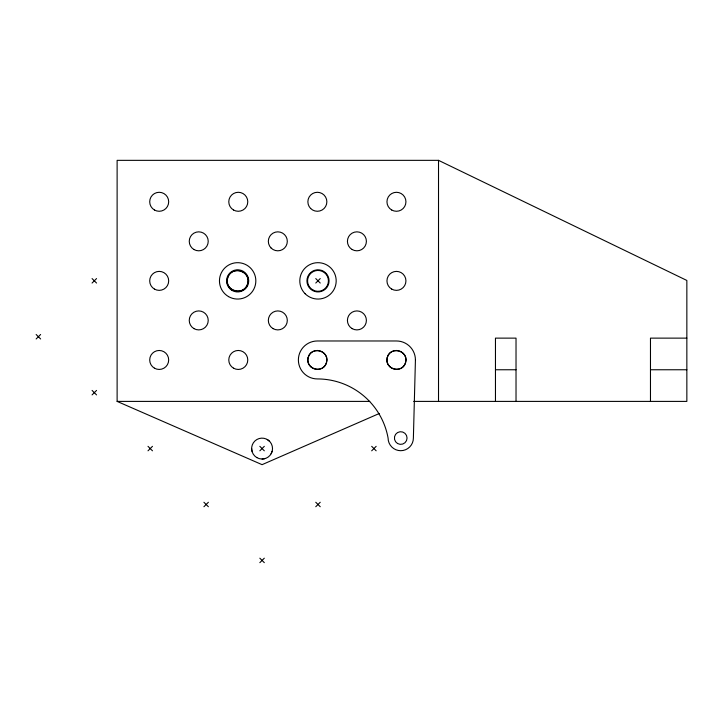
<?xml version="1.0" encoding="UTF-8"?>
<svg xmlns="http://www.w3.org/2000/svg" width="723" height="723" viewBox="0 0 723 723"><rect width="100%" height="100%" fill="white"/><g stroke="black" fill="none" stroke-linecap="round" stroke-linejoin="round"><path stroke-width="1.08" d="M271.116 453.791L272.155 451.279M36.15 338.97L40.624 334.496M92.074 283.045L96.548 278.572M92.074 394.894L96.548 390.42M147.998 450.809L152.472 446.335M315.761 283.045L320.235 278.572M203.913 506.733L208.387 502.259M259.837 450.809L264.311 446.335M259.837 562.657L264.311 558.183M315.761 506.733L320.235 502.259M371.685 450.809L376.159 446.335M379.268 413.511L262.078 464.663L117.117 401.401L117.117 160.343L438.518 160.343L686.85 280.452L686.85 401.401L413.71 401.401M262.078 459.015L264.772 458.662M686.85 338.129L650.474 338.129L650.474 401.401M495.463 369.76L516.023 369.76M650.474 369.76L686.85 369.76M117.117 401.401L369.733 401.401M267.293 439.53L269.453 441.193M315.761 278.572L320.235 283.045M371.685 446.335L376.159 450.809M92.074 278.572L96.548 283.045M259.837 446.335L264.311 450.809M315.761 502.259L320.235 506.733M36.15 334.496L40.624 338.97M92.074 390.42L96.548 394.894M147.998 446.335L152.472 450.809M203.913 502.259L208.387 506.733M259.837 558.183L264.311 562.657M251.631 448.576L251.993 451.279M516.023 401.401L516.023 338.129L495.463 338.129L495.463 401.401M438.518 160.343L438.518 401.401M415.427 359.955L413.384 438.039A12.652 12.652 0 0 1 400.732 450.7A12.652 12.652 0 0 1 388.079 438.039A71.857 71.857 0 0 0 317.361 378.933A18.979 18.979 0 0 1 298.382 359.955A18.979 18.979 0 0 1 317.361 340.976L396.448 340.976A18.979 18.979 0 0 1 415.427 359.955M227.564 278.174C223.606 290.989 244.745 296.647 247.727 283.57C251.685 270.754 230.547 265.097 227.564 278.174M308.197 357.496C304.6 369.155 323.823 374.306 326.534 362.413C330.131 350.754 310.908 345.603 308.197 357.496M387.284 357.496C383.678 369.155 402.91 374.306 405.612 362.413C409.218 350.754 389.995 345.603 387.284 357.496M312.463 290.456A11.071 11.071 0 0 0 329.064 280.867A11.071 11.071 0 0 0 312.463 271.279A11.071 11.071 0 0 0 312.463 290.456M256.855 457.614A10.438 10.438 0 0 0 272.517 448.576A10.438 10.438 0 0 0 256.855 439.53A10.438 10.438 0 0 0 256.855 457.614M312.779 289.914A10.438 10.438 0 0 0 328.432 280.867A10.438 10.438 0 0 0 312.779 271.83A10.438 10.438 0 0 0 312.779 289.914M232.426 289.914A10.438 10.438 0 0 0 248.088 280.867A10.438 10.438 0 0 0 232.426 271.83A10.438 10.438 0 0 0 232.426 289.914M397.569 443.524A6.326 6.326 0 0 0 407.058 438.039A6.326 6.326 0 0 0 397.569 432.562A6.326 6.326 0 0 0 397.569 443.524M391.703 210.004A9.489 9.489 0 0 0 405.937 201.789A9.489 9.489 0 0 0 391.703 193.565A9.489 9.489 0 0 0 391.703 210.004M352.164 249.543A9.489 9.489 0 0 0 366.398 241.328A9.489 9.489 0 0 0 352.164 233.113A9.489 9.489 0 0 0 352.164 249.543M352.164 328.631A9.489 9.489 0 0 0 366.398 320.416A9.489 9.489 0 0 0 352.164 312.191A9.489 9.489 0 0 0 352.164 328.631M154.451 210.004A9.489 9.489 0 0 0 168.685 201.789A9.489 9.489 0 0 0 154.451 193.565A9.489 9.489 0 0 0 154.451 210.004M154.451 289.092A9.489 9.489 0 0 0 168.685 280.867A9.489 9.489 0 0 0 154.451 272.652A9.489 9.489 0 0 0 154.451 289.092M271.107 248.034A9.489 9.489 0 0 0 286.986 243.787A9.489 9.489 0 0 0 275.364 232.164A9.489 9.489 0 0 0 271.107 248.034M228.549 296.62A18.192 18.192 0 0 0 255.834 280.867A18.192 18.192 0 0 0 228.549 265.115A18.192 18.192 0 0 0 228.549 296.62M232.11 290.456A11.071 11.071 0 0 0 248.721 280.867A11.071 11.071 0 0 0 232.11 271.279A11.071 11.071 0 0 0 232.11 290.456M233.529 210.004A9.489 9.489 0 0 0 247.772 201.789A9.489 9.489 0 0 0 233.529 193.565A9.489 9.489 0 0 0 233.529 210.004M193.99 249.543A9.489 9.489 0 0 0 208.224 241.328A9.489 9.489 0 0 0 193.99 233.113A9.489 9.489 0 0 0 193.99 249.543M310.655 208.495A9.489 9.489 0 0 0 326.534 204.238A9.489 9.489 0 0 0 314.903 192.616A9.489 9.489 0 0 0 310.655 208.495M233.529 368.179A9.489 9.489 0 0 0 247.772 359.955A9.489 9.489 0 0 0 233.529 351.74A9.489 9.489 0 0 0 233.529 368.179M273.077 328.631A9.489 9.489 0 0 0 287.311 320.416A9.489 9.489 0 0 0 273.077 312.191A9.489 9.489 0 0 0 273.077 328.631M391.703 289.092A9.489 9.489 0 0 0 405.937 280.867A9.489 9.489 0 0 0 391.703 272.652A9.489 9.489 0 0 0 391.703 289.092M193.99 328.631A9.489 9.489 0 0 0 208.224 320.416A9.489 9.489 0 0 0 193.99 312.191A9.489 9.489 0 0 0 193.99 328.631M310.655 366.669A9.489 9.489 0 0 0 326.534 362.413A9.489 9.489 0 0 0 314.903 350.791A9.489 9.489 0 0 0 310.655 366.669M154.451 368.179A9.489 9.489 0 0 0 168.685 359.955A9.489 9.489 0 0 0 154.451 351.74A9.489 9.489 0 0 0 154.451 368.179M389.742 366.669A9.489 9.489 0 0 0 405.612 362.413A9.489 9.489 0 0 0 393.99 350.791A9.489 9.489 0 0 0 389.742 366.669M305.133 293.737A18.192 18.192 0 0 0 335.562 285.576A18.192 18.192 0 0 0 313.285 263.299A18.192 18.192 0 0 0 305.133 293.737"/></g></svg>
